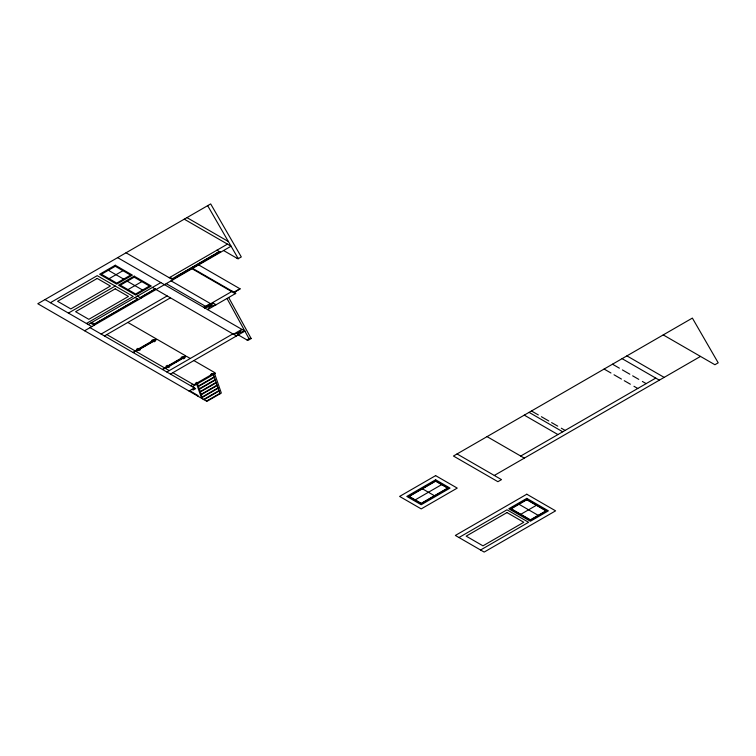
<?xml version="1.0" encoding="UTF-8"?>
<svg xmlns="http://www.w3.org/2000/svg" width="756" height="756" viewBox="0 0 756 756"><rect width="100%" height="100%" fill="white"/><g stroke="black" fill="none" stroke-linecap="round" stroke-linejoin="round"><path stroke-width="1.13" d="M171.045 280.854L211.264 304.073L203.761 307.371L210.366 303.553L204.659 307.89L216.065 304.772L213.06 303.033L207.664 309.62L235.872 293.328L192.657 268.38M50.406 302.693L97.222 275.656L133.236 296.456L86.42 323.483M109.072 278.69L122.926 270.695M68.409 313.088L115.224 286.051M127.981 289.605L141.835 281.61M88.216 324.522L160.848 282.593M169.249 277.735L227.471 244.122M172.396 278.69L219.363 251.578M94.519 324.003L137.734 299.055M140.134 297.666L155.141 289M177.499 276.091L217.265 253.137M94.594 324.04L137.809 299.092M140.21 297.703L155.216 289.047M177.575 276.138L217.341 253.175M173.077 279.077L220.043 251.965M84.615 330.759L231.071 246.201L184.256 219.174M101.124 334.048L167.142 295.936M237.091 258.325L237.819 257.9M104.422 335.957L170.45 297.836M210.659 303.732L232.272 291.249M204.659 307.89L213.06 303.033M233.916 292.203L239.926 288.745M234.218 292.383L240.219 288.915L198.658 264.921M137.469 349.489L135.069 350.878L106.823 334.568M138.669 348.8L152.476 340.833M153.676 340.134L156.076 338.754L127.83 322.443M133.047 352.485L156.303 339.274L133.236 352.589M138.414 350.037L136.014 351.417L164.487 367.86L166.887 366.471M139.614 349.338L153.421 341.372M154.621 340.682L157.021 339.293L185.494 355.726L183.094 357.115M168.087 365.781L181.894 357.805M162.455 369.457L185.711 356.246L162.644 369.571M167.823 367.01L165.422 368.399L169.249 370.61M169.023 366.32L182.829 358.353M184.029 357.654L186.43 356.274L190.257 358.476M166.849 371.999L232.867 333.878M170.45 374.078L244.878 331.109L117.624 257.635M246.976 339.945L250.274 338.036L251.172 338.556L247.874 340.465L238.272 334.917M190.559 385.683L192.96 384.294M196.258 383.434L193.857 384.813L172.85 372.689M197.458 382.734L211.264 374.768M212.464 374.078L214.865 372.689L193.857 360.555M192.355 386.722L215.422 373.407L214.524 372.888M189.057 391.05L194.453 387.932M198.289 386.07L214.203 376.885M198.441 386.505L214.354 377.32M199.234 388.811L215.148 379.625M199.386 389.245L215.299 380.06M200.189 391.561L216.103 382.366M200.34 391.986L216.254 382.801M197.458 395.908L198.053 395.558L189.652 390.71M201.134 394.301L217.057 385.116M201.285 394.736L217.199 385.541M202.088 397.042L218.002 387.856M202.239 397.476L218.153 388.291M203.61 399.461L218.956 390.597M204.063 399.716L219.108 391.032M206.464 401.105L219.901 393.347M415.214 499.886L441.627 484.643M520.714 456.048L655.754 378.085M494.301 475.458L700.491 356.416M458.968 537.525L506.983 509.809L528.586 522.283L480.57 549.999M520.789 514.307L536.391 505.301M244.878 331.109L233.472 334.228L241.873 329.37L236.467 335.957L152.438 287.441M663.239 334.908L714.902 364.732L718.2 362.823L692.373 318.087L453.449 456.029L497.902 481.695L501.502 479.616L457.049 453.95M626.913 355.878L664.165 377.386M622.112 358.656L659.364 380.164M612.502 364.203L619.372 368.163M622.405 369.92L629.833 374.201M632.649 375.826L638.763 379.361M642.364 381.44L646.153 383.623M604.101 369.051L610.971 373.01M614.004 374.768L621.432 379.058M624.248 380.684L630.362 384.209M633.963 386.288L637.752 388.48M531.477 410.98L538.338 414.94M541.381 416.698L548.809 420.988M551.625 422.613L557.739 426.138M561.339 428.217L565.129 430.41M529.077 412.37L562.729 431.789M186.949 217.615L228.369 241.523M524.277 415.138L557.928 434.568M223.587 250.529L237.989 258.845L241.296 256.936L210.678 203.922L37.8 303.732L206.908 401.36L221.319 393.044L214.666 373.842M216.963 250.189L220.563 252.268M216.963 252.958L217.643 253.355M487.062 436.628L524.314 458.127M192.052 268.73L235.267 293.678M177.197 275.921L177.877 276.309M169.996 277.31L173.596 279.389M126.035 252.787L172.85 279.815M166.244 283.632L205.556 306.331M518.985 504.261L538.196 515.346M108.344 270.279L123.653 279.115M127.254 281.194L142.563 290.03M137.431 296.106L141.041 298.185M135.031 297.495L138.631 299.574M422.415 488.801L434.426 495.728M154.054 340.351L152.929 339.699L151.729 340.398L152.854 341.041M154.243 340.465L155.367 341.107L154.167 341.806L153.043 341.154M183.462 357.333L182.338 356.681L181.138 357.38L182.262 358.023M183.651 357.437L184.776 358.089L183.576 358.788L182.451 358.136M139.047 349.017L137.923 348.365L136.723 349.055L137.847 349.707M139.236 349.121L140.361 349.773L139.161 350.463L138.036 349.82M168.456 365.998L167.331 365.346L166.131 366.036L167.256 366.688M168.645 366.102L169.769 366.755L168.569 367.444L167.445 366.802M91.816 322.443L95.417 324.522M90.616 323.133L94.216 325.212M45.001 299.574L91.816 326.601M90.021 327.641L195.653 388.631L193.252 390.011L192.052 389.321M207.664 205.66L238.272 258.684M228.671 297.495L251.172 338.556M226.989 298.459L249.055 338.735M213.4 374.57L220.053 393.772M197.486 383.764L202.75 398.96M196.721 384.199L201.606 398.299M115.271 265.233L99.622 274.277L116.726 284.152L132.385 275.108L115.271 265.233M115.271 266.273L101.427 274.277L116.726 283.113L130.58 275.108L115.271 266.273M97.222 278.435L57.607 301.304L70.809 308.93L110.423 286.051L97.222 278.435M134.181 276.148L118.531 285.192L135.636 295.067L151.285 286.033L134.181 276.148M134.181 277.187L120.327 285.192L135.636 294.027L149.49 286.033L134.181 277.187M115.224 288.83L75.609 311.699L88.821 319.325L128.435 296.456L115.224 288.83M196.853 382.394L195.653 383.084L196.484 383.557L197.685 382.867L196.853 382.394M211.86 373.729L210.659 374.418L211.491 374.9L212.691 374.201L211.86 373.729M435.626 475.628L399.612 496.427L421.215 508.901L457.229 488.102L435.626 475.628M435.626 479.786L406.813 496.427L421.215 504.743L450.028 488.102L435.626 479.786M435.626 480.825L408.609 496.427L421.215 503.704L448.223 488.102L435.626 480.825M435.626 481.175L409.213 496.427L421.215 503.354L447.628 488.102L435.626 481.175M526.79 494.216L455.358 535.446L484.171 552.078L555.594 510.848L526.79 494.216M526.79 498.374L508.779 508.769L530.391 521.243L548.393 510.848L526.79 498.374M526.79 499.414L510.583 508.769L530.391 520.204L546.597 510.848L526.79 499.414M526.79 499.754L511.179 508.769L530.391 519.854L545.993 510.848L526.79 499.754M506.983 512.577L466.168 536.146L482.971 545.841L523.785 522.283L506.983 512.577"/></g></svg>
